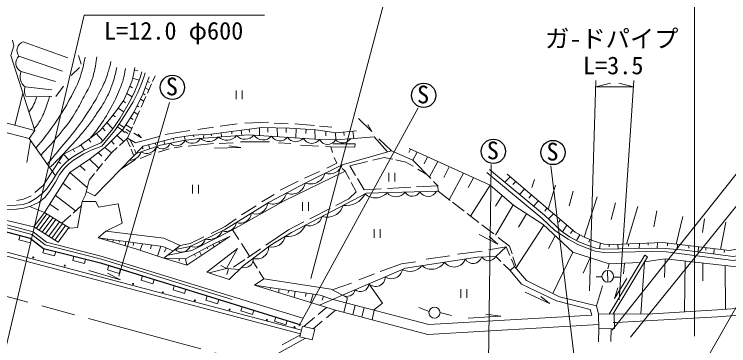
# Model space of a CAD drawing. Units: millimetres, scale not verified. Extents: x 40000 to 680000, y 20000 to 380000.
# Drawn here: x 346554 to 420225, y 284626 to 318834 of the extents above; entities that cross this region are included whole.
import ezdxf
from ezdxf.enums import TextEntityAlignment as Align

# ---------------------------------------------------------------- set-up
doc = ezdxf.new("R2010")
doc.units = ezdxf.units.MM
doc.header["$LTSCALE"] = 1000
doc.linetypes.add('CHAIN', pattern=[18.5, 12, -1.5, 3.5, -1.5])
for name, color, linetype, lineweight in [('M-BGD', 7, 'Continuous', 13), ('M-BMK', 2, 'CHAIN', 13), ('M-STR-HTXT', 7, 'Continuous', 13)]:
    doc.layers.add(name, color=color, linetype=linetype, lineweight=lineweight)
doc.styles.add('ＭＳ ゴシック', font='')
doc.styles.get('ＭＳ ゴシック').set_extended_font_data('MS Gothic')

msp = doc.modelspace()

# ---------------------------------------------------------------- linework, layer by layer
at = {"layer": 'M-BGD'}
for p, q in [((347465, 315978), (352078, 314337)), ((353467, 313689), (353173, 314586)), ((347026, 314520), (351531, 312964)), ((322901, 313505), (348671, 306847)), ((352430, 312511), (353285, 313324)), ((322656, 312592), (348092, 306021)), ((347279, 312919), (350802, 311884)), ((358921, 313070), (359295, 312996)), ((360813, 311893), (361076, 312485)), ((358750, 312226), (359442, 312030)), ((360282, 311900), (360497, 311798)), ((360284, 310700), (360712, 311665)), ((347680, 311333), (350437, 311029)), ((350832, 310352), (351631, 311417)), ((358481, 311418), (358744, 311226)), ((360049, 311241), (360431, 311031)), ((369424, 310965), (369424, 310068)), ((370047, 310965), (370047, 310068)), ((347452, 310646), (346623, 307376)), ((347761, 310379), (350423, 310342)), ((358155, 310651), (358713, 310326)), ((359633, 309233), (360133, 310359)), ((359838, 310641), (360044, 310524)), ((362544, 309714), (357339, 291799)), ((357770, 309886), (358028, 309699)), ((359571, 310082), (359913, 309864)), ((357263, 309131), (357864, 308778)), ((358848, 307460), (359470, 308865)), ((358901, 308735), (359304, 308489)), ((359229, 309387), (359405, 309284)), ((388199, 309181), (375895, 286647)), ((356732, 308431), (356987, 308235)), ((358524, 308152), (358815, 307966)), ((356093, 307654), (356721, 307018)), ((357176, 307208), (357787, 306836)), ((357357, 307476), (357905, 307099)), ((358059, 307434), (358662, 307043)), ((369554, 307524), (367776, 307270)), ((372771, 307693), (370316, 307608)), ((373364, 307608), (374803, 307524)), ((375481, 307524), (377513, 307354)), ((378021, 307270), (379291, 307185)), ((355009, 306527), (355669, 305760)), ((355645, 307130), (355934, 306814)), ((357652, 306865), (357937, 306629)), ((357941, 306742), (358269, 306543)), ((358091, 306972), (358505, 306687)), ((364643, 306846), (362103, 306423)), ((367099, 307185), (365490, 306931)), ((367892, 306600), (367922, 306188)), ((368985, 306742), (369004, 306490)), ((369943, 306865), (370005, 306350)), ((370778, 306973), (370804, 306660)), ((371825, 307109), (371831, 306331)), ((372699, 307125), (372691, 306673)), ((373671, 307102), (373686, 306206)), ((374597, 307079), (374581, 306619)), ((375609, 307032), (375602, 306078)), ((376646, 306973), (376624, 306528)), ((377547, 306923), (377566, 305947)), ((378671, 306761), (378673, 306301)), ((379680, 306606), (379703, 305874)), ((380546, 306669), (380563, 306313)), ((381450, 306754), (381585, 306017)), ((348242, 305804), (347852, 303538)), ((354219, 305927), (354448, 305620)), ((355759, 305854), (355471, 305551)), ((356558, 305758), (356846, 305438)), ((357146, 306353), (357833, 305690)), ((358139, 305970), (358501, 305142)), ((358512, 305875), (358833, 305137)), ((361977, 305787), (362064, 305426)), ((362968, 306047), (363000, 305850)), ((364090, 306228), (364166, 305823)), ((365040, 306358), (365059, 306170)), ((366089, 306420), (366082, 306046)), ((366850, 306466), (366879, 306299)), ((384159, 305967), (385439, 304739)), ((353433, 305357), (353810, 304808)), ((355895, 305587), (355597, 305219)), ((355886, 305078), (356579, 304543)), ((359748, 305117), (359834, 304957)), ((360392, 305371), (360531, 304962)), ((361081, 305552), (361138, 305376)), ((363048, 305062), (363870, 305202)), ((367099, 305492), (364474, 305238)), ((369131, 305576), (367691, 305492)), ((369893, 305661), (372856, 305661)), ((373787, 305576), (375057, 305492)), ((376073, 305322), (377936, 305238)), ((378649, 305171), (379206, 305153)), ((379206, 305153), (379375, 304560)), ((351615, 304405), (352194, 303803)), ((352618, 304907), (352759, 304654)), ((355211, 304557), (355588, 304192)), ((358603, 304908), (358895, 304238)), ((358943, 304886), (359123, 304473)), ((359533, 303949), (360702, 304435)), ((361412, 304594), (362534, 304959)), ((387414, 304915), (387235, 304553)), ((387651, 303778), (388104, 304601)), ((351108, 303621), (351339, 303427)), ((354319, 303879), (355280, 302947)), ((357555, 302858), (359038, 303837)), ((381169, 303177), (382984, 303632)), ((389180, 304110), (388809, 303385)), ((390241, 303627), (389354, 302041)), ((353318, 303211), (353852, 302699)), ((355041, 302654), (355663, 303418)), ((381169, 303177), (381750, 302206)), ((388155, 302860), (389090, 302311)), ((391394, 303101), (390833, 301993)), ((395729, 303331), (395446, 281156)), ((401880, 303205), (404813, 279191)), ((352269, 302512), (354082, 300945)), ((378021, 302613), (376497, 301936)), ((385164, 302476), (385164, 301578)), ((385787, 302476), (385787, 301578)), ((392894, 302418), (391412, 299693)), ((397680, 302056), (397128, 301501)), ((350509, 301684), (349865, 300786)), ((351572, 301406), (352394, 300765)), ((375819, 301597), (373957, 300666)), ((393897, 301961), (393341, 300942)), ((398258, 301563), (397965, 301275)), ((400208, 301792), (399935, 300951)), ((364929, 301218), (364929, 300321)), ((365552, 301218), (365552, 300321)), ((385056, 300849), (387455, 300980)), ((388033, 301012), (390245, 301132)), ((395613, 301180), (393605, 298008)), ((399153, 300800), (398637, 300246)), ((402363, 301201), (401607, 298707)), ((350785, 300157), (352862, 298540)), ((373364, 300242), (372094, 299480)), ((391508, 299620), (390275, 300568)), ((396871, 300122), (396162, 299030)), ((399876, 300183), (399610, 299867)), ((404195, 300575), (403783, 299051)), ((406658, 299977), (405332, 295835)), ((350205, 299237), (351105, 298615)), ((352611, 298312), (353495, 299114)), ((376268, 299447), (376268, 298550)), ((376891, 299447), (376891, 298550)), ((392958, 298505), (391742, 299440)), ((398001, 299171), (396186, 296024)), ((400596, 299569), (400112, 299019)), ((408536, 299374), (408102, 297649)), ((348578, 296887), (349660, 298372)), ((371501, 299057), (369977, 298126)), ((379113, 298795), (377017, 297719)), ((401481, 298814), (401256, 298526)), ((410850, 299009), (409700, 295119)), ((412812, 298547), (412518, 296906)), ((426661, 298598), (414474, 277162)), ((348815, 296737), (349901, 298225)), ((349113, 296548), (350203, 298042)), ((349440, 296341), (350534, 297841)), ((349737, 296152), (350835, 297657)), ((351467, 297274), (352391, 298112)), ((394469, 297344), (393248, 298282)), ((399388, 298243), (398545, 296861)), ((402143, 298249), (401630, 297710)), ((415504, 297972), (414805, 295113)), ((417733, 297733), (417537, 296303)), ((350108, 295917), (351211, 297429)), ((350431, 295713), (351538, 297230)), ((350736, 295520), (351847, 297043)), ((396008, 296160), (394772, 297111)), ((401158, 297056), (398264, 292643)), ((402885, 297617), (402677, 297392)), ((403532, 297064), (403069, 296376)), ((419920, 297383), (419367, 294553)), ((337749, 296416), (376174, 286236)), ((351066, 295310), (352182, 296839)), ((369052, 296600), (369711, 295578)), ((383663, 296672), (383663, 295774)), ((384286, 296672), (384286, 295774)), ((404147, 296540), (403904, 296215)), ((337637, 296039), (376081, 285853)), ((347154, 296004), (347036, 295561)), ((347036, 295561), (348238, 295240)), ((348338, 295617), (348238, 295240)), ((356179, 295626), (356165, 295564)), ((356744, 295551), (356709, 295321)), ((357396, 295463), (357380, 295321)), ((402332, 295968), (401636, 294645)), ((404870, 296078), (404543, 295472)), ((405909, 295597), (405786, 295324)), ((358071, 295373), (357983, 294950)), ((358880, 295264), (358823, 294977)), ((359764, 295145), (359535, 294482)), ((360711, 295018), (360599, 294621)), ((361664, 294891), (361306, 293881)), ((361982, 293651), (363656, 294975)), ((362233, 294709), (362045, 294312)), ((366450, 294763), (366503, 294635)), ((367040, 295072), (367161, 294819)), ((367661, 295378), (367702, 295290)), ((369981, 295160), (370815, 293867)), ((397277, 294830), (395457, 294517)), ((406991, 295232), (406886, 294649)), ((407907, 295089), (407894, 294846)), ((408802, 295079), (408828, 294633)), ((409887, 295127), (409887, 294896)), ((411024, 295177), (411005, 294683)), ((411909, 295217), (411921, 295011)), ((412871, 295259), (412844, 294694)), ((413929, 295220), (413906, 294951)), ((414957, 295094), (414902, 294552)), ((416130, 294950), (416105, 294705)), ((417118, 294829), (417060, 294299)), ((417879, 294735), (417850, 294499)), ((349622, 294660), (349508, 294215)), ((349508, 294215), (350713, 293907)), ((350827, 294351), (350713, 293907)), ((365145, 294077), (365243, 293877)), ((365669, 294352), (365850, 293937)), ((371938, 294631), (370588, 293713)), ((394785, 294400), (392245, 294062)), ((404151, 294282), (402073, 290031)), ((411563, 293986), (407900, 287899)), ((411563, 293986), (411866, 293804)), ((418730, 294631), (418675, 294096)), ((419787, 294501), (419764, 294256)), ((352696, 293873), (352583, 293428)), ((352583, 293428), (353788, 293120)), ((353902, 293564), (353788, 293120)), ((363569, 293604), (363564, 293368)), ((364209, 293586), (364349, 292927)), ((370312, 293526), (369161, 292743)), ((371162, 293346), (371604, 292628)), ((391483, 293892), (389027, 293554)), ((396726, 293324), (396201, 293840)), ((398143, 292786), (397822, 293543)), ((398267, 292857), (397979, 293789)), ((405935, 293705), (405211, 292122)), ((411866, 293804), (408319, 287909)), ((411552, 293282), (411170, 287901)), ((413661, 293596), (413601, 291682)), ((415722, 293366), (415682, 288125)), ((356316, 292899), (356180, 292461)), ((357504, 292532), (357369, 292094)), ((368448, 292584), (366660, 292136)), ((368448, 292584), (367859, 292920)), ((368646, 292572), (368457, 291967)), ((397676, 292388), (397014, 293040)), ((398143, 292786), (397676, 292388)), ((407908, 293067), (407757, 292570)), ((409467, 293139), (409382, 292049)), ((417557, 293162), (417571, 291331)), ((419865, 292905), (419907, 288387)), ((356180, 292461), (357369, 292094)), ((359788, 291827), (359652, 291388)), ((371817, 292281), (372287, 291518)), ((383693, 292030), (382085, 291437)), ((398866, 290990), (397676, 292388)), ((406572, 291741), (407158, 291732)), ((407737, 292388), (407774, 291189)), ((359652, 291388), (360841, 291021)), ((360977, 291459), (360841, 291021)), ((381323, 291098), (379351, 290402)), ((408350, 291714), (409002, 291704)), ((363056, 290817), (362921, 290379)), ((362921, 290379), (364109, 290011)), ((364245, 290450), (364109, 290011)), ((373007, 290611), (372983, 290493)), ((373878, 290481), (373803, 290101)), ((374911, 290326), (374765, 290064)), ((392606, 290473), (392606, 289576)), ((393229, 290473), (393229, 289576)), ((402457, 289246), (398866, 290990)), ((407215, 290797), (406587, 288740)), ((366453, 289767), (366318, 289329)), ((375516, 290236), (375413, 289606)), ((376648, 290066), (376578, 289690)), ((377368, 289959), (377110, 289084)), ((378457, 289726), (378298, 289335)), ((366318, 289329), (367506, 288962)), ((367642, 289400), (367506, 288962)), ((379290, 289438), (389307, 286815)), ((380769, 289051), (380532, 288071)), ((381692, 288809), (381463, 287827)), ((405947, 288377), (402457, 289246)), ((370052, 288656), (369917, 288217)), ((369917, 288217), (371105, 287850)), ((371241, 288288), (371105, 287850)), ((377876, 287854), (378742, 288582)), ((378744, 287518), (379670, 288296)), ((382628, 288564), (382393, 287584)), ((383652, 288296), (383454, 287306)), ((388266, 288568), (389328, 288143)), ((390453, 288067), (391643, 287752)), ((406098, 287790), (405947, 288377)), ((373518, 287585), (373383, 287147)), ((376408, 286620), (377511, 287548)), ((389307, 286815), (406098, 287790)), ((373383, 287147), (374571, 286780)), ((374707, 287218), (374571, 286780)), ((377390, 286380), (378311, 287153)), ((389214, 285798), (406835, 286821)), ((406847, 286358), (406798, 285029)), ((408106, 286389), (408057, 285065)), ((376574, 285391), (373557, 283706)), ((376055, 285747), (374186, 284703))]:
    msp.add_line(p, q, dxfattribs=at)
for points in [[(346368, 316150), (346499, 315587), (346184, 314595), (348671, 306847), (348092, 306021), (350789, 302146)], [(348675, 300440), (349516, 301155), (351615, 304405), (353241, 305218), (354465, 306106), (355360, 306798), (356360, 307966), (357108, 308901), (357837, 309985), (358314, 310985), (358660, 311882), (358809, 312452), (358968, 313331)], [(349660, 298372), (352269, 302512), (354414, 303942), (355886, 305078), (357765, 306980), (358929, 308777), (359817, 310581), (360452, 312385)], [(355759, 305854), (356721, 307018), (357481, 308109), (358537, 309954), (358976, 310882), (359303, 311653), (359545, 312309), (359717, 312891)], [(355895, 305587), (356934, 306849), (357691, 307971), (358798, 309807), (359289, 310747), (359654, 311574), (359867, 312229), (360035, 312790)], [(382034, 308067), (383427, 306721), (382997, 307441)], [(357409, 305302), (358219, 306043), (358742, 307223)], [(353981, 300558), (354869, 300110), (357555, 302858), (359859, 305232), (363140, 306092), (364962, 306353), (366850, 306466), (372075, 307141), (374921, 307071), (377655, 306917), (379758, 306594), (381833, 306790)], [(358895, 306557), (359674, 306071), (359313, 306464)], [(358219, 306043), (359067, 305556), (361491, 306235)], [(359123, 304473), (361618, 305340), (364001, 305802), (365655, 306013), (370717, 306405), (378049, 305914), (379675, 305872), (381585, 306017)], [(381585, 306017), (383661, 306176), (385024, 304622)], [(320582, 304849), (343879, 298932), (344921, 298745), (345753, 298689), (346772, 298735), (347529, 298838), (348242, 299016), (349105, 299455), (349691, 299922), (350190, 300552), (350800, 301489), (351230, 302293), (351726, 302957), (352128, 303368), (352659, 303788), (353724, 304430), (354484, 304810), (355597, 305219)], [(320680, 305237), (343964, 299323), (344970, 299142), (345757, 299089), (346736, 299134), (347457, 299197), (348102, 299393), (348781, 299823), (349360, 300261), (349865, 300786)], [(350509, 301684), (350976, 302455), (351497, 303152), (351926, 303592), (352488, 304035), (353580, 304693), (354365, 305086), (355471, 305551)], [(355900, 303710), (356579, 304543), (357164, 305078)], [(367213, 305016), (369905, 305100), (368727, 305240)], [(379206, 305153), (381675, 305133), (381700, 305457), (379444, 305451)], [(363130, 294559), (364677, 294882), (368215, 296574), (372846, 299457), (376631, 301448), (380375, 303312), (385439, 304739)], [(385439, 304739), (387651, 303778), (389518, 301874)], [(387270, 304981), (395613, 301180), (398080, 299105), (401081, 297128), (404151, 294282), (407908, 293067), (411099, 293215)], [(320245, 303594), (348379, 296091), (349736, 295044), (355539, 293558), (366457, 290185), (369021, 289393)], [(320323, 303884), (348515, 296366), (349870, 295319), (355620, 293847), (366545, 290472), (376303, 287457)], [(379545, 304052), (379799, 303460), (378783, 302952)], [(383513, 303765), (384709, 304065), (385589, 303873)], [(385902, 303805), (386928, 303582), (387672, 303144)], [(380366, 302902), (380677, 302629), (381112, 301813)], [(395553, 302810), (401224, 298094), (402972, 296440), (403813, 295879), (404785, 295337), (405729, 294963), (406514, 294692), (407309, 294599), (412222, 294711), (413750, 294669), (415685, 294473), (420690, 293842), (425090, 294573), (429016, 294540), (431946, 295003), (434413, 295564), (436082, 296139), (436867, 296447)], [(352289, 296774), (353088, 296837), (353564, 299501), (353891, 300195), (354266, 301702), (354822, 302386)], [(362389, 293972), (364872, 294448), (369052, 296600), (374310, 299544), (380677, 302629)], [(395298, 302502), (400959, 297795), (402292, 296533), (403657, 295623), (404657, 295065), (405625, 294682), (406463, 294370), (407338, 294258), (412233, 294358), (413765, 294330), (415640, 294075), (420698, 293437), (425138, 294210), (429038, 294240), (432003, 294708), (434496, 295275), (436185, 295857), (436976, 296168)], [(397369, 302321), (404393, 296330), (405332, 295835), (406445, 295377), (407398, 295124), (408351, 295059), (413417, 295283), (420306, 294437), (422764, 294886), (425708, 295269), (429054, 295384), (430419, 295505), (431652, 295683), (432961, 295973), (434232, 296403), (434924, 296720)], [(381296, 301468), (381810, 300506), (381062, 299796), (379728, 299111)], [(381945, 301882), (382642, 300717), (384391, 300812)], [(389795, 301592), (390245, 301132), (390275, 300568)], [(346808, 299609), (347513, 299746), (348291, 300101)], [(369568, 294677), (366408, 292219), (368712, 291457), (370161, 292869), (372932, 294958), (375148, 296313), (382859, 300369), (390275, 300568)], [(336069, 299685), (337825, 299396), (348578, 296887), (351066, 295310)], [(353564, 299501), (354966, 299524), (355228, 298932), (357253, 299281), (357676, 297269), (356002, 296437), (355218, 295755), (359203, 294595), (362092, 293614), (364349, 292927), (368765, 295899), (367279, 295198), (364209, 293586), (361982, 293651)], [(348114, 298984), (349660, 298372), (352289, 296774)], [(366846, 296205), (368285, 296940), (369450, 297731)], [(376408, 297407), (374825, 296594), (372487, 295004)], [(356002, 296437), (361984, 295721), (363656, 294975)], [(355218, 295755), (361881, 294861), (362934, 294404)], [(363656, 294975), (364694, 295171), (366096, 295872)], [(394501, 296113), (396426, 295122), (395510, 295907)], [(397880, 294110), (397633, 294911), (396467, 295807)], [(397651, 293947), (397277, 294830), (396201, 293840)], [(369568, 294677), (368448, 292584), (369788, 292505)], [(411552, 293282), (413661, 293596), (421370, 292738), (431429, 293986), (434850, 294364)], [(378044, 288797), (380396, 289853), (386885, 292632), (394309, 293770), (396201, 293840)], [(387927, 293300), (386494, 293083), (384286, 292284)], [(406809, 287872), (406587, 288740), (402778, 289688), (399371, 291343), (398143, 292786)], [(354256, 292387), (357490, 291415), (356182, 292126)], [(371328, 290863), (372287, 291518), (379218, 290472), (380906, 289585), (380769, 289051)], [(409716, 291565), (408451, 289509), (408794, 290612)], [(371328, 290863), (379670, 288296), (389214, 285798)], [(379290, 289438), (378103, 289849), (371328, 290863)], [(383597, 288310), (384534, 289018), (383232, 290869)], [(399231, 290156), (401736, 288988), (400858, 289689)], [(408319, 287909), (411845, 287899), (419035, 288322), (423010, 288617), (425288, 288862), (428078, 289269), (431541, 289886)], [(408317, 287009), (408620, 287008), (419081, 287624), (423073, 287920), (425376, 288168), (428190, 288578), (431664, 289196)], [(393351, 287483), (396715, 287670), (395173, 287884)]]:
    msp.add_lwpolyline(points, dxfattribs=at)
at = {"layer": 'M-BGD', "lineweight": 25}
msp.add_lwpolyline([(320142, 303208), (348198, 295726), (349556, 294677), (355430, 293173), (366339, 289803), (376097, 286788)], dxfattribs=at)
at = {"layer": 'M-BGD'}
for points in [[(406809, 287872), (406847, 286358), (408460, 286398), (408423, 287912)], [(376276, 286652), (376002, 285530), (377263, 285222), (377537, 286344)]]:
    msp.add_lwpolyline(points, close=True, dxfattribs=at)
at = {"layer": 'M-BGD', "lineweight": 25}
for centre in [(362859, 311292), (388765, 310464), (395958, 304691), (402109, 304565)]:
    msp.add_circle(centre, 1250, dxfattribs=at)
at = {"layer": 'M-BGD'}
for centre, radius in [((348516, 293740), 53.3), ((351760, 292889), 53.3), ((407755, 291788), 600), ((358798, 291001), 53.3), ((361863, 290132), 53.3), ((365172, 289300), 53.3), ((368761, 288356), 53.3), ((389886, 288032), 568), ((372609, 287294), 53.3), ((375450, 286556), 53.3)]:
    msp.add_circle(centre, radius, dxfattribs=at)
for centre, radius, start, end in [((347763, 315093), 934, 108.58304, 217.88373), ((347697, 313805), 980, 133.20362, 244.73909), ((348424, 312365), 1272, 154.18448, 234.2231), ((348530, 310925), 942, 154.34692, 215.36628), ((363286, 306238), 972, 226.44909, 334.73498), ((364884, 306492), 982, 222.95296, 331.21986), ((366604, 307031), 1327, 229.66793, 319.2023), ((368469, 307095), 1268, 227.22664, 321.64359), ((370335, 307158), 1217, 224.30845, 319.56447), ((372226, 307068), 1192, 215.93793, 316.40483), ((373951, 306789), 1019, 212.19707, 320.14569), ((375583, 306706), 1024, 213.82268, 318.52009), ((377237, 306525), 1016, 209.26701, 323.07576), ((378873, 306326), 922, 206.54806, 330.48903), ((380412, 306613), 1045, 225.14546, 323.51917), ((360223, 305491), 1030, 234.76457, 343.53102), ((361820, 305759), 827, 222.62803, 344.18688), ((358521, 304925), 1142, 266.68281, 346.02858), ((379057, 303744), 1387, 251.10727, 341.85103), ((377082, 302916), 1600, 250.6379, 342.41921), ((375167, 301691), 1414, 247.13409, 348.348), ((373215, 300669), 1430, 247.58096, 348.68452), ((380767, 301275), 2189, 261.92912, 333.56506), ((383803, 301489), 1603, 227.88017, 318.47305), ((385908, 301136), 1150, 218.08841, 324.97779), ((387599, 300919), 870, 210.57096, 332.49523), ((389215, 301010), 978, 210.30979, 332.7564), ((371455, 299427), 1218, 247.56558, 356.24749), ((378842, 299579), 1686, 251.74777, 343.74641), ((369881, 298391), 1112, 248.45083, 355.36224), ((376978, 298406), 1402, 253.23978, 342.2544), ((368350, 297562), 1142, 252.43375, 349.66033), ((374773, 297859), 1969, 261.73725, 336.15702), ((366640, 297086), 1496, 255.28264, 335.83193), ((365161, 295950), 1142, 246.92698, 344.18759), ((373125, 296203), 1396, 256.01428, 347.90494), ((363802, 295284), 989, 227.17588, 337.05705), ((371569, 294798), 1220, 251.64891, 2.36865), ((370303, 293563), 885, 250.9786, 5.02707), ((389591, 294067), 1550, 229.2808, 328.14918), ((391901, 293979), 1233, 216.3222, 341.10778), ((393867, 294035), 920, 209.66773, 344.31406), ((395462, 294213), 828, 211.02765, 333.21454), ((385456, 292667), 1127, 235.05138, 351.31572), ((387350, 293837), 1551, 239.77985, 322.45197), ((383808, 291745), 1003, 226.4446, 359.9225), ((382247, 291077), 872, 230.26044, 356.10666), ((380859, 290559), 845, 236.76317, 349.60392)]:
    msp.add_arc(centre, radius, start, end, dxfattribs=at)
for points, knots in [([(348793, 305013), (349592, 305991), (349812, 306282), (350417, 307132), (351288, 308356), (351748, 309069), (352449, 310398), (352859, 311174), (353096, 311613), (353375, 312445), (353625, 313193), (353686, 313492), (353851, 314408)], [0, 0, 0, 0, 1, 1, 1, 2, 2, 2, 3, 3, 3, 4, 4, 4, 4]), ([(349286, 304304), (350082, 305139), (350303, 305378), (350914, 306101), (351620, 306936), (352023, 307404), (352625, 308316), (353070, 308992), (353252, 309412), (353634, 310125), (353973, 310757), (354196, 311098), (354461, 311765), (354670, 312289), (354734, 312603), (354854, 313153), (354961, 313647), (354987, 313825), (355064, 314429)], [0, 0, 0, 0, 1, 1, 1, 2, 2, 2, 3, 3, 3, 4, 4, 4, 5, 5, 5, 6, 6, 6, 6]), ([(349947, 303355), (350464, 303986), (350594, 304145), (351010, 304650), (351676, 305459), (352084, 305884), (352721, 306716), (353402, 307607), (353761, 308125), (354363, 309072), (354862, 309856), (355123, 310309), (355537, 311141), (355818, 311707), (355954, 312036), (356155, 312634), (356325, 313138), (356374, 313322), (356523, 313943)], [0, 0, 0, 0, 1, 1, 1, 2, 2, 2, 3, 3, 3, 4, 4, 4, 5, 5, 5, 6, 6, 6, 6]), ([(350279, 303080), (350712, 303500), (350824, 303611), (351167, 303957), (351602, 304398), (351843, 304647), (352260, 305104), (352784, 305679), (353074, 306005), (353573, 306602), (353890, 306981), (354069, 307191), (354365, 307587), (354686, 308016), (354859, 308263), (355150, 308714), (355569, 309366), (355832, 309718), (356168, 310415), (356415, 310926), (356528, 311225), (356711, 311761), (356917, 312369), (356964, 312598), (357131, 313350)], [0, 0, 0, 0, 1, 1, 1, 2, 2, 2, 3, 3, 3, 4, 4, 4, 5, 5, 5, 6, 6, 6, 7, 7, 7, 8, 8, 8, 8]), ([(354348, 306021), (354677, 306406), (354763, 306524), (355017, 306855), (355607, 307628), (355902, 308091), (356381, 308936), (356782, 309645), (356980, 310059), (357306, 310806), (357522, 311298), (357641, 311578), (357783, 312096), (357903, 312534), (357934, 312701), (358017, 313236)], [0, 0, 0, 0, 1, 1, 1, 2, 2, 2, 3, 3, 3, 4, 4, 4, 5, 5, 5, 5]), ([(348065, 308733), (348325, 309089), (348418, 309206), (348579, 309546), (348708, 309817), (348748, 309928), (348850, 310265)], [0, 0, 0, 0, 1, 1, 1, 2, 2, 2, 2]), ([(348619, 307007), (348974, 307464), (349088, 307623), (349327, 308055), (349616, 308577), (349706, 308907), (349902, 309471), (350019, 309810), (350059, 309926), (350182, 310345)], [0, 0, 0, 0, 1, 1, 1, 2, 2, 2, 3, 3, 3, 3])]:
    msp.add_open_spline(points, degree=3, knots=knots, dxfattribs=at)
at = {"layer": 'M-BMK'}
msp.add_line((318503, 297094), (397002, 275855), dxfattribs=at)
msp.add_arc((439331, 432296), 162067, 254.85986, 304.80629, dxfattribs=at)
at = {"layer": 'M-STR-HTXT'}
for p, q in [((416696, 285607), (416696, 331994)), ((377123, 291576), (385015, 321376)), ((344053, 277440), (353757, 318758)), ((353757, 318758), (372365, 318758)), ((405872, 290307), (406539, 311990)), ((406520, 311354), (408020, 311729)), ((410400, 311354), (408900, 311729)), ((408939, 289357), (410442, 311989)), ((406520, 311354), (410400, 311354)), ((408201, 286234), (424246, 306461)), ((410082, 285525), (425849, 305071))]:
    msp.add_line(p, q, dxfattribs=at)

# ---------------------------------------------------------------- texts
at = {"layer": 'M-BGD', "style": 'ＭＳ ゴシック'}
for p in [(362181, 309918), (388087, 309090), (395279, 303318), (401430, 303191)]:
    msp.add_text('S', height=1833, dxfattribs=at).set_placement(p, align=Align.BOTTOM_LEFT)
at = {"layer": 'M-STR-HTXT', "style": 'ＭＳ ゴシック'}
for s, p in [('L=12.0 φ600', (355806, 315668)), ('ガ-ドパイプ', (401291, 314850)), ('L=3.5', (405197, 312092))]:
    msp.add_text(s, height=1833, dxfattribs=at).set_placement(p, align=Align.BOTTOM_LEFT)

doc.saveas('drawing.dxf')
